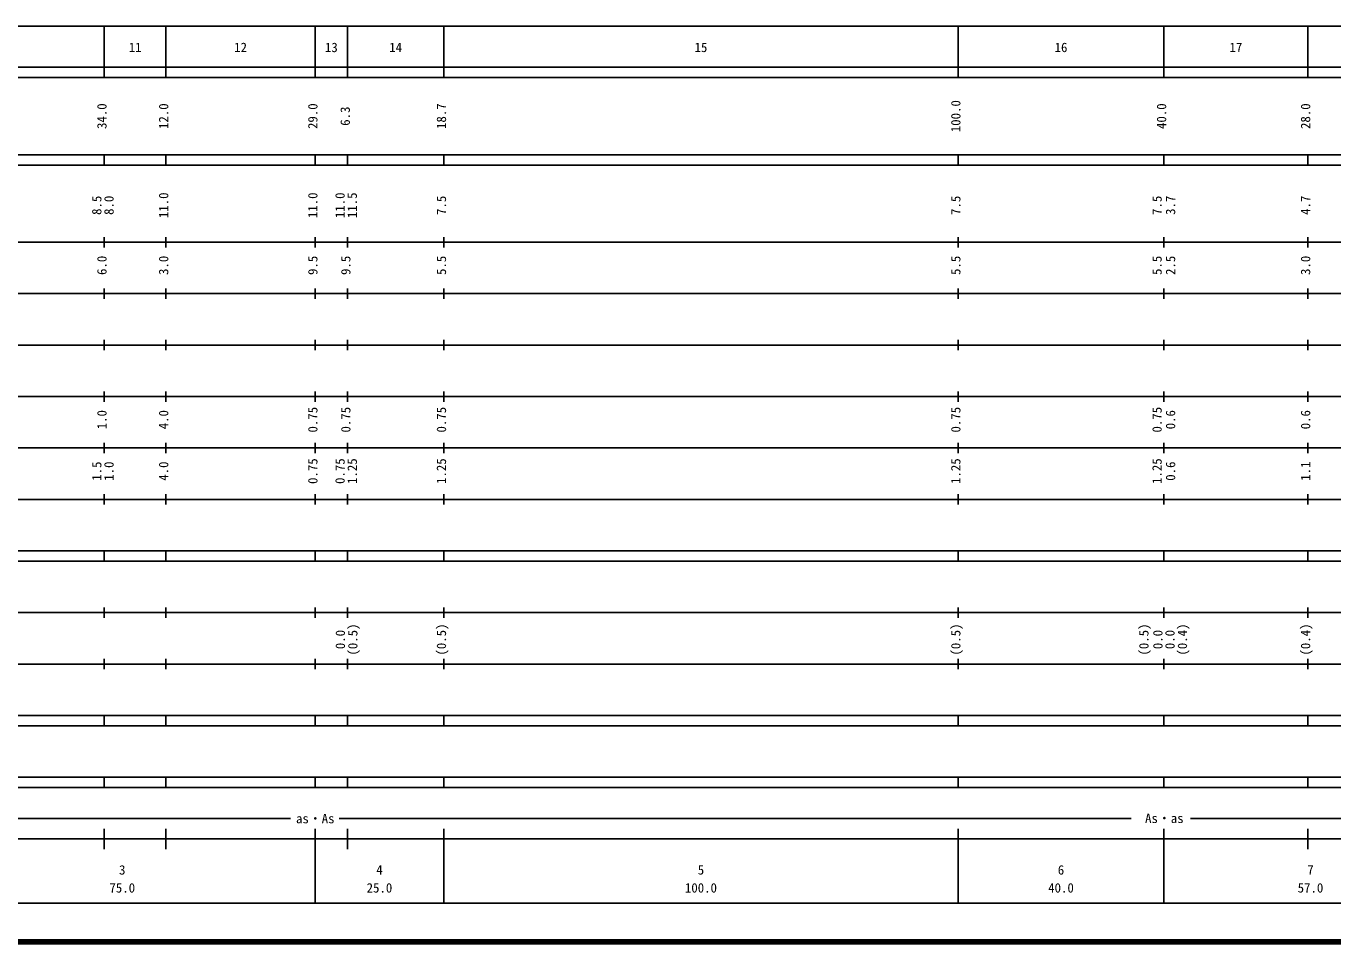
# Model space of a CAD drawing. Units: millimetres on the paper, enlarged 1000 times. Extents: x 40000 to 680000, y 20000 to 380000.
# Drawn here: x 286813 to 540849, y 20000 to 198000 of the extents above; entities that cross this region are included whole.
import ezdxf
from ezdxf.enums import TextEntityAlignment as Align

# ---------------------------------------------------------------- set-up
doc = ezdxf.new("R2010")
doc.units = ezdxf.units.MM
doc.header["$LTSCALE"] = 1000
doc.layers.add('M-TTL', color=2, linetype='Continuous', lineweight=140)
doc.layers.add('M-TTL-BAND', color=7, linetype='Continuous', lineweight=25)
doc.styles.add('ＭＳ ゴシック', font='')
doc.styles.get('ＭＳ ゴシック').set_extended_font_data('MS Gothic')

msp = doc.modelspace()

# ---------------------------------------------------------------- linework, layer by layer
at = {"layer": 'M-TTL'}
msp.add_line((40000, 20000), (680000, 20000), dxfattribs=at)
at = {"layer": 'M-TTL-BAND'}
for p, q in [((68000, 198000), (579000, 198000)), ((302000, 188000), (302000, 198000)), ((314000, 188000), (314000, 198000)), ((343000, 188000), (343000, 198000)), ((349300, 188000), (349300, 198000)), ((368000, 188000), (368000, 198000)), ((468000, 188000), (468000, 198000)), ((508000, 188000), (508000, 198000)), ((536000, 188000), (536000, 198000)), ((40000, 190000), (579000, 190000)), ((40000, 188000), (579000, 188000)), ((40000, 173000), (579000, 173000)), ((302000, 171000), (302000, 173000)), ((314000, 171000), (314000, 173000)), ((343000, 171000), (343000, 173000)), ((349300, 171000), (349300, 173000)), ((368000, 171000), (368000, 173000)), ((468000, 171000), (468000, 173000)), ((508000, 171000), (508000, 173000)), ((536000, 171000), (536000, 173000)), ((40000, 171000), (579000, 171000)), ((40000, 156000), (579000, 156000)), ((302000, 155000), (302000, 157000)), ((314000, 155000), (314000, 157000)), ((343000, 155000), (343000, 157000)), ((349300, 155000), (349300, 157000)), ((368000, 155000), (368000, 157000)), ((468000, 155000), (468000, 157000)), ((508000, 155000), (508000, 157000)), ((536000, 155000), (536000, 157000)), ((46000, 146000), (579000, 146000)), ((302000, 145000), (302000, 147000)), ((314000, 145000), (314000, 147000)), ((343000, 145000), (343000, 147000)), ((349300, 145000), (349300, 147000)), ((368000, 145000), (368000, 147000)), ((468000, 145000), (468000, 147000)), ((508000, 145000), (508000, 147000)), ((536000, 145000), (536000, 147000)), ((52000, 136000), (579000, 136000)), ((302000, 135000), (302000, 137000)), ((314000, 135000), (314000, 137000)), ((343000, 135000), (343000, 137000)), ((349300, 135000), (349300, 137000)), ((368000, 135000), (368000, 137000)), ((468000, 135000), (468000, 137000)), ((508000, 135000), (508000, 137000)), ((536000, 135000), (536000, 137000)), ((46000, 126000), (579000, 126000)), ((302000, 125000), (302000, 127000)), ((314000, 125000), (314000, 127000)), ((343000, 125000), (343000, 127000)), ((349300, 125000), (349300, 127000)), ((368000, 125000), (368000, 127000)), ((468000, 125000), (468000, 127000)), ((508000, 125000), (508000, 127000)), ((536000, 125000), (536000, 127000)), ((302000, 115000), (302000, 117000)), ((314000, 115000), (314000, 117000)), ((343000, 115000), (343000, 117000)), ((349300, 115000), (349300, 117000)), ((368000, 115000), (368000, 117000)), ((468000, 115000), (468000, 117000)), ((508000, 115000), (508000, 117000)), ((536000, 115000), (536000, 117000)), ((52000, 116000), (579000, 116000)), ((302000, 105000), (302000, 107000)), ((314000, 105000), (314000, 107000)), ((343000, 105000), (343000, 107000)), ((349300, 105000), (349300, 107000)), ((368000, 105000), (368000, 107000)), ((468000, 105000), (468000, 107000)), ((508000, 105000), (508000, 107000)), ((536000, 105000), (536000, 107000)), ((46000, 106000), (579000, 106000)), ((40000, 96000), (579000, 96000)), ((40000, 94000), (579000, 94000)), ((302000, 94000), (302000, 96000)), ((314000, 94000), (314000, 96000)), ((343000, 94000), (343000, 96000)), ((349300, 94000), (349300, 96000)), ((368000, 94000), (368000, 96000)), ((468000, 94000), (468000, 96000)), ((508000, 94000), (508000, 96000)), ((536000, 94000), (536000, 96000)), ((49000, 84000), (579000, 84000)), ((302000, 83000), (302000, 85000)), ((314000, 83000), (314000, 85000)), ((343000, 83000), (343000, 85000)), ((349300, 83000), (349300, 85000)), ((368000, 83000), (368000, 85000)), ((468000, 83000), (468000, 85000)), ((508000, 83000), (508000, 85000)), ((536000, 83000), (536000, 85000)), ((40000, 74000), (579000, 74000)), ((302000, 73000), (302000, 75000)), ((314000, 73000), (314000, 75000)), ((343000, 73000), (343000, 75000)), ((349300, 73000), (349300, 75000)), ((368000, 73000), (368000, 75000)), ((468000, 73000), (468000, 75000)), ((508000, 73000), (508000, 75000)), ((536000, 73000), (536000, 75000)), ((40000, 64000), (579000, 64000)), ((302000, 62000), (302000, 64000)), ((314000, 62000), (314000, 64000)), ((343000, 62000), (343000, 64000)), ((349300, 62000), (349300, 64000)), ((368000, 62000), (368000, 64000)), ((468000, 62000), (468000, 64000)), ((508000, 62000), (508000, 64000)), ((536000, 62000), (536000, 64000)), ((40000, 62000), (579000, 62000)), ((40000, 52000), (579000, 52000)), ((302000, 50000), (302000, 52000)), ((314000, 50000), (314000, 52000)), ((343000, 50000), (343000, 52000)), ((349300, 50000), (349300, 52000)), ((368000, 50000), (368000, 52000)), ((468000, 50000), (468000, 52000)), ((508000, 50000), (508000, 52000)), ((536000, 50000), (536000, 52000)), ((40000, 50000), (579000, 50000)), ((71000, 44000), (338237, 44000)), ((347647, 44000), (501664, 44000)), ((513197, 44000), (562704, 44000)), ((302000, 38000), (302000, 42000)), ((314000, 38000), (314000, 42000)), ((343000, 27500), (343000, 42000)), ((349300, 38000), (349300, 42000)), ((368000, 27500), (368000, 42000)), ((468000, 27500), (468000, 42000)), ((508000, 27500), (508000, 42000)), ((536000, 38000), (536000, 42000)), ((40000, 40000), (579000, 40000)), ((68000, 27500), (579000, 27500))]:
    msp.add_line(p, q, dxfattribs=at)

# ---------------------------------------------------------------- texts
at = {"layer": 'M-TTL-BAND', "style": 'ＭＳ ゴシック'}
for s, p in [('11', (308000, 192405)), ('12', (328500, 192405)), ('13', (346150, 192405)), ('14', (358650, 192405)), ('15', (418000, 192405)), ('16', (488000, 192405)), ('17', (522000, 192405)), ('as・As', (343021, 42500)), ('As・as', (508083, 42553)), ('3', (305500, 32523)), ('4', (355500, 32523)), ('5', (418000, 32523)), ('6', (488000, 32523)), ('7', (536500, 32523)), ('75.0', (305500, 29033)), ('25.0', (355500, 29033)), ('100.0', (418000, 29033)), ('40.0', (488000, 29033)), ('57.0', (536500, 29033))]:
    msp.add_text(s, height=1833, dxfattribs=at).set_placement(p, align=Align.BOTTOM_CENTER)
for s, p in [('100.0', (469000, 180500)), ('34.0', (303000, 180500)), ('12.0', (315000, 180500)), ('29.0', (344000, 180500)), ('6.3', (350300, 180500)), ('18.7', (369000, 180500)), ('40.0', (509000, 180500)), ('28.0', (537000, 180500)), ('11.0', (315000, 163174)), ('11.0', (344000, 163174)), ('11.0', (349292, 163174)), ('11.5', (351671, 163174)), ('8.5', (302000, 163174)), ('8.0', (304370, 163174)), ('7.5', (369000, 163174)), ('7.5', (469000, 163174)), ('7.5', (508125, 163174)), ('3.7', (510749, 163174)), ('4.7', (537000, 163174)), ('6.0', (303000, 151500)), ('3.0', (315000, 151500)), ('9.5', (344000, 151500)), ('9.5', (350412, 151500)), ('5.5', (369000, 151500)), ('5.5', (469000, 151500)), ('5.5', (508125, 151500)), ('2.5', (510749, 151500)), ('3.0', (537000, 151500)), ('1.0', (303000, 121500)), ('4.0', (315000, 121500)), ('0.75', (344000, 121500)), ('0.75', (350412, 121500)), ('0.75', (369000, 121500)), ('0.75', (469000, 121500)), ('0.75', (508125, 121500)), ('0.6', (510749, 121500)), ('0.6', (537000, 121500)), ('1.5', (302000, 111500)), ('1.0', (304370, 111500)), ('4.0', (315000, 111500)), ('0.75', (344000, 111500)), ('0.75', (349292, 111500)), ('1.25', (351671, 111500)), ('1.25', (369000, 111500)), ('1.25', (469000, 111500)), ('1.25', (508125, 111500)), ('0.6', (510749, 111500)), ('1.1', (537000, 111500)), ('(0.5)', (351773, 78764)), ('(0.5)', (369000, 78764)), ('(0.5)', (469000, 78764)), ('(0.5)', (505561, 78764)), ('(0.4)', (513054, 78764)), ('(0.4)', (537000, 78764)), ('0.0', (349349, 78764)), ('0.0', (508282, 78764)), ('0.0', (510631, 78764))]:
    msp.add_text(s, height=1833, rotation=90, dxfattribs=at).set_placement(p, align=Align.BOTTOM_CENTER)

doc.saveas('drawing.dxf')
